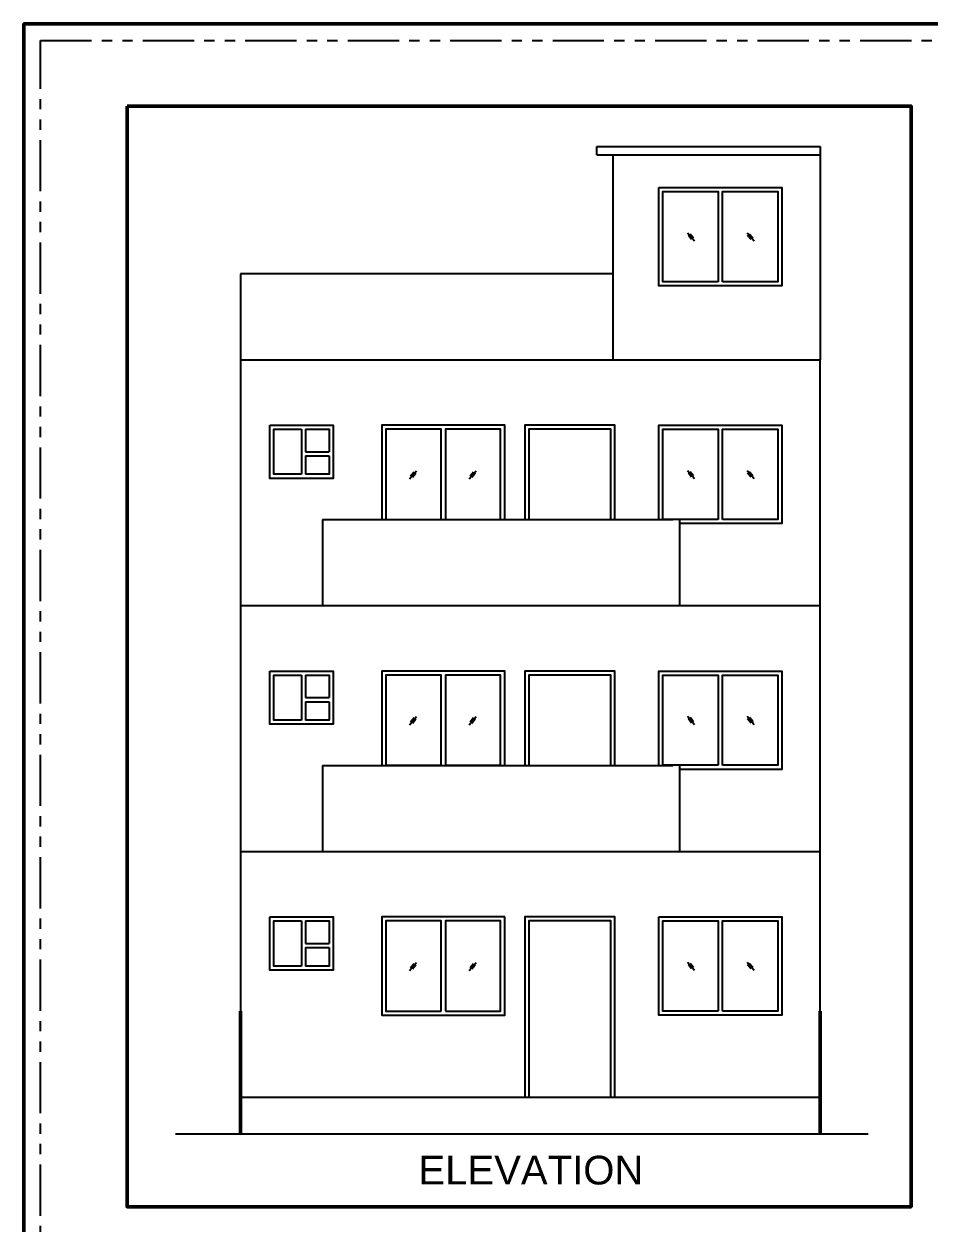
# Model space of a CAD drawing. Header units: inches. Extents: x 0 to 40.4, y 0 to 32.2.
# Drawn here: x 0 to 11.04, y 17.61 to 32.24 of the extents above; entities that cross this region are included whole.
import ezdxf

# ---------------------------------------------------------------- set-up
doc = ezdxf.new("R2010")
doc.units = ezdxf.units.IN
doc.header["$MEASUREMENT"] = 0
doc.linetypes.add('PHANTOM2', pattern=[1.25, 0.625, -0.125, 0.125, -0.125, 0.125, -0.125])
doc.layers.add('FLOOR-GROUND', color=7, linetype='Continuous', lineweight=50)
doc.styles.get("Standard").update_dxf_attribs({"font": 'arial.ttf'})

msp = doc.modelspace()

# ---------------------------------------------------------------- linework, layer by layer
for p, q in [((6.988, 30.745), (9.714, 30.745)), ((6.988, 30.645), (6.988, 30.745)), ((9.714, 30.745), (9.714, 28.144)), ((6.988, 30.645), (9.714, 30.645)), ((7.188, 28.144), (7.188, 30.645)), ((7.188, 29.194), (2.64, 29.194)), ((2.64, 29.194), (2.64, 18.694)), ((2.64, 28.144), (9.714, 28.144)), ((9.714, 18.694), (9.714, 28.144)), ((3.64, 26.194), (7.916, 26.194)), ((3.64, 26.194), (3.64, 25.144)), ((8, 25.144), (8, 26.194)), ((2.64, 25.144), (9.714, 25.144)), ((3.64, 23.194), (7.916, 23.194)), ((3.64, 23.194), (3.64, 22.144)), ((8, 22.144), (8, 23.194)), ((2.64, 22.144), (9.714, 22.144)), ((2.64, 19.144), (9.714, 19.144)), ((10.297, 18.694), (1.85, 18.694))]:
    msp.add_line(p, q)
at = {"lineweight": -3}
for p, q in [((3.384, 27.296), (3.384, 26.746)), ((3.434, 27.296), (3.434, 27.021)), ((3.434, 27.021), (3.721, 27.021)), ((3.434, 26.971), (3.434, 26.746)), ((3.434, 26.971), (3.721, 26.971)), ((3.384, 24.296), (3.384, 23.746)), ((3.434, 24.296), (3.434, 24.021)), ((3.434, 24.021), (3.721, 24.021)), ((3.434, 23.971), (3.434, 23.746)), ((3.434, 23.971), (3.721, 23.971)), ((3.384, 21.296), (3.384, 20.746)), ((3.434, 21.296), (3.434, 21.021)), ((3.434, 21.021), (3.721, 21.021)), ((3.434, 20.971), (3.721, 20.971)), ((3.434, 20.971), (3.434, 20.746))]:
    msp.add_line(p, q, dxfattribs=at)
at = {"linetype": 'PHANTOM2'}
msp.add_lwpolyline([(0.2, 0.2), (0.2, 32.041), (40.218, 32.041), (40.218, 0.2)], close=True, dxfattribs=at)
at = {"lineweight": -3}
for points in [[(7.745, 30.245), (9.244, 30.245), (9.244, 29.046), (7.745, 29.046)], [(8.468, 29.096), (7.794, 29.096), (7.794, 30.196), (8.468, 30.196)], [(8.521, 29.096), (8.521, 30.196), (9.195, 30.196), (9.195, 29.096)], [(2.998, 27.345), (3.771, 27.345), (3.771, 26.696), (2.998, 26.696)], [(5.089, 26.196), (5.089, 27.296), (4.415, 27.296), (4.415, 26.196)], [(5.141, 26.196), (5.815, 26.196), (5.815, 27.296), (5.141, 27.296)], [(8.468, 26.196), (7.794, 26.196), (7.794, 27.296), (8.468, 27.296)], [(8.521, 26.196), (8.521, 27.296), (9.195, 27.296), (9.195, 26.196)], [(2.998, 24.345), (3.771, 24.345), (3.771, 23.696), (2.998, 23.696)], [(5.089, 23.196), (5.089, 24.296), (4.415, 24.296), (4.415, 23.196)], [(5.141, 23.196), (5.815, 23.196), (5.815, 24.296), (5.141, 24.296)], [(8.468, 23.196), (7.794, 23.196), (7.794, 24.296), (8.468, 24.296)], [(8.521, 23.196), (8.521, 24.296), (9.195, 24.296), (9.195, 23.196)], [(2.998, 21.345), (3.771, 21.345), (3.771, 20.696), (2.998, 20.696)], [(5.865, 21.345), (4.365, 21.345), (4.365, 20.146), (5.865, 20.146)], [(5.089, 20.196), (5.089, 21.296), (4.415, 21.296), (4.415, 20.196)], [(5.141, 20.196), (5.815, 20.196), (5.815, 21.296), (5.141, 21.296)], [(7.745, 21.345), (9.244, 21.345), (9.244, 20.146), (7.745, 20.146)], [(8.468, 20.196), (7.794, 20.196), (7.794, 21.296), (8.468, 21.296)], [(8.521, 20.196), (8.521, 21.296), (9.195, 21.296), (9.195, 20.196)]]:
    msp.add_lwpolyline(points, close=True, dxfattribs=at)
for points in [[(8.181, 29.591), (8.095, 29.69)], [(8.145, 29.611), (8.105, 29.661)], [(8.168, 29.627), (8.125, 29.677)], [(8.907, 29.591), (8.822, 29.69)], [(8.871, 29.611), (8.828, 29.661)], [(8.894, 29.627), (8.851, 29.677)], [(3.384, 26.746), (3.047, 26.746), (3.047, 27.296), (3.384, 27.296)], [(3.434, 27.296), (3.721, 27.296), (3.721, 27.021)], [(5.865, 26.194), (5.865, 27.345), (4.365, 27.345), (4.365, 26.194)], [(7.206, 26.194), (7.206, 27.345), (6.108, 27.345), (6.108, 26.194)], [(7.157, 26.194), (7.157, 27.296), (6.158, 27.296), (6.158, 26.194)], [(7.745, 26.194), (7.745, 27.345), (9.244, 27.345), (9.244, 26.146), (8, 26.146)], [(3.721, 26.971), (3.721, 26.746), (3.434, 26.746)], [(4.702, 26.691), (4.788, 26.79)], [(4.715, 26.727), (4.758, 26.777)], [(5.429, 26.691), (5.515, 26.79)], [(5.442, 26.727), (5.485, 26.777)], [(8.181, 26.691), (8.095, 26.79)], [(8.168, 26.727), (8.125, 26.777)], [(8.907, 26.691), (8.822, 26.79)], [(8.894, 26.727), (8.851, 26.777)], [(4.739, 26.711), (4.781, 26.761)], [(5.465, 26.711), (5.505, 26.761)], [(8.145, 26.711), (8.105, 26.761)], [(8.871, 26.711), (8.828, 26.761)], [(3.384, 23.746), (3.047, 23.746), (3.047, 24.296), (3.384, 24.296)], [(3.434, 24.296), (3.721, 24.296), (3.721, 24.021)], [(5.865, 23.194), (5.865, 24.345), (4.365, 24.345), (4.365, 23.194)], [(7.206, 23.194), (7.206, 24.345), (6.108, 24.345), (6.108, 23.194)], [(7.157, 23.194), (7.157, 24.296), (6.158, 24.296), (6.158, 23.194)], [(7.745, 23.194), (7.745, 24.345), (9.244, 24.345), (9.244, 23.146), (8, 23.146)], [(3.721, 23.971), (3.721, 23.746), (3.434, 23.746)], [(4.702, 23.691), (4.788, 23.79)], [(4.715, 23.727), (4.758, 23.777)], [(4.739, 23.711), (4.781, 23.761)], [(5.429, 23.691), (5.515, 23.79)], [(5.442, 23.727), (5.485, 23.777)], [(5.465, 23.711), (5.505, 23.761)], [(8.181, 23.691), (8.095, 23.79)], [(8.145, 23.711), (8.105, 23.761)], [(8.168, 23.727), (8.125, 23.777)], [(8.907, 23.691), (8.822, 23.79)], [(8.871, 23.711), (8.828, 23.761)], [(8.894, 23.727), (8.851, 23.777)], [(3.384, 20.746), (3.047, 20.746), (3.047, 21.296), (3.384, 21.296)], [(3.434, 21.296), (3.721, 21.296), (3.721, 21.021)], [(7.206, 19.144), (7.206, 21.345), (6.108, 21.345), (6.108, 19.144)], [(7.157, 19.144), (7.157, 21.296), (6.158, 21.296), (6.158, 19.144)], [(3.721, 20.971), (3.721, 20.746), (3.434, 20.746)], [(4.702, 20.691), (4.788, 20.79)], [(4.715, 20.727), (4.758, 20.777)], [(5.429, 20.691), (5.515, 20.79)], [(5.442, 20.727), (5.485, 20.777)], [(8.181, 20.691), (8.095, 20.79)], [(8.168, 20.727), (8.125, 20.777)], [(8.907, 20.691), (8.822, 20.79)], [(8.894, 20.727), (8.851, 20.777)], [(4.739, 20.711), (4.781, 20.761)], [(5.465, 20.711), (5.505, 20.761)], [(8.145, 20.711), (8.105, 20.761)], [(8.871, 20.711), (8.828, 20.761)]]:
    msp.add_lwpolyline(points, dxfattribs=at)
at = {"layer": 'FLOOR-GROUND', "color": 110}
msp.add_line((2.64, 18.694), (2.64, 20.194), dxfattribs=at)
at = {"layer": 'FLOOR-GROUND', "color": 160}
msp.add_line((9.714, 18.694), (9.714, 20.194), dxfattribs=at)
at = {"layer": 'FLOOR-GROUND', "color": 61}
msp.add_lwpolyline([(0, 0), (40.418, 0), (40.418, 32.241), (0, 32.241)], close=True, dxfattribs=at)
at = {"layer": 'FLOOR-GROUND', "color": 141}
msp.add_lwpolyline([(1.257, 31.24), (10.822, 31.24), (10.822, 17.808), (1.257, 17.808)], close=True, dxfattribs=at)

# ---------------------------------------------------------------- texts
msp.add_text('ELEVATION', height=0.35, dxfattribs=at).set_placement((4.812, 18.081))

doc.saveas('drawing.dxf')
